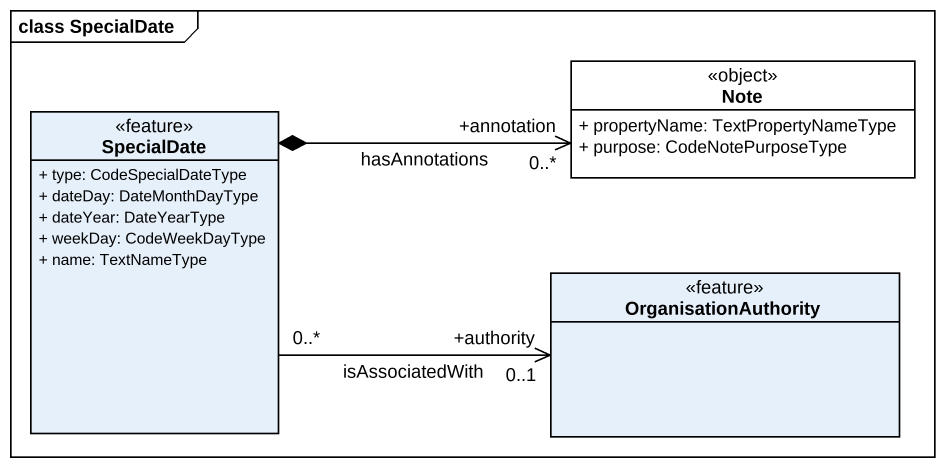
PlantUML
@startuml
mainframe class SpecialDate
hide circle
hide empty members
skinparam classAttributeIconSize 0
class "Note" as Note_ <<object>> #FFFFFF {
  + propertyName: TextPropertyNameType
  + purpose: CodeNotePurposeType
}
class SpecialDate <<feature>> {
  + type: CodeSpecialDateType
  + dateDay: DateMonthDayType
  + dateYear: DateYearType
  + weekDay: CodeWeekDayType
  + name: TextNameType
}
class OrganisationAuthority <<feature>>
SpecialDate *-right-> "+annotation\n0..*" Note_ : hasAnnotations
SpecialDate "0..*" -right-> "+authority\n0..1" OrganisationAuthority : isAssociatedWith
@enduml
